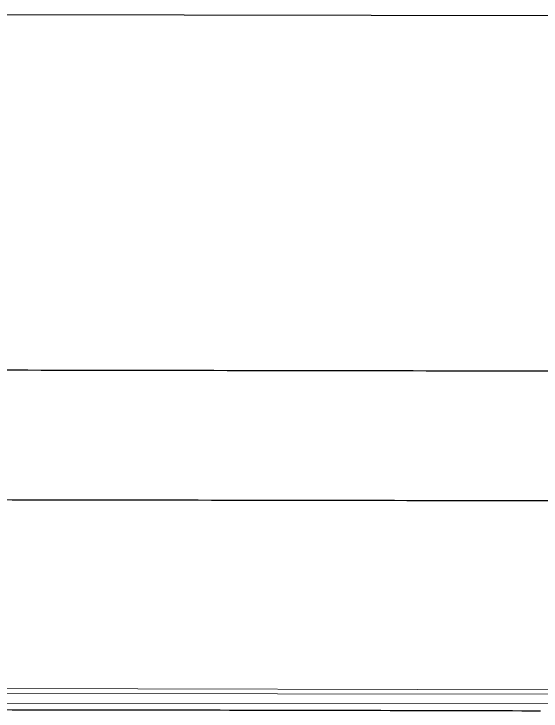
# Model space of a CAD drawing. Header units: metres. Extents: x -1161 to -1081, y 0 to 563.
# Drawn here: x -1105.6 to -1104.786, y 509.822 to 510.899 of the extents above; entities that cross this region are included whole.
import ezdxf

# ---------------------------------------------------------------- set-up
doc = ezdxf.new("R2010")
doc.units = ezdxf.units.M
doc.layers.add('A-FLOR', color=7, linetype='Continuous', lineweight=50)
doc.layers.add('A-GENM', color=7, linetype='Continuous', lineweight=35)

# ---------------------------------------------------------------- blocks, each defined once
blk = doc.blocks.new('Top of Pavement - RL A - Top of Pavement - RL A-68818558-DRG-2873121 - DECK SLAB GENERAL ARRANGEMENT PLAN')
at = {"layer": 'A-GENM', "color": 9, "lineweight": 25, "true_color": 0xbebebe}
for points, knots in [([(110.3333, -4.4877), (110.2974, -4.3517), (110.2057, -4.0041), (110.0581, -3.445), (109.8906, -2.8102), (109.7232, -2.1755), (109.5557, -1.5407), (109.4161, -1.0118), (109.3044, -0.5886), (109.2207, -0.2712), (109.1369, 0.0461), (109.0253, 0.4693), (108.8858, 0.9981), (108.7183, 1.6327), (108.5509, 2.2673), (108.3834, 2.9019), (108.216, 3.5365), (108.0485, 4.1711), (107.8811, 4.8057), (107.7136, 5.4403), (107.5462, 6.0749), (107.3787, 6.7095), (107.2392, 7.2383), (107.1276, 7.6614), (107.0438, 7.9787), (106.9601, 8.296), (106.8485, 8.7191), (106.7089, 9.2479), (106.5415, 9.8825), (106.4237, 10.3291), (106.3617, 10.564), (106.3555, 10.5875)], [0.3379871, 0.3379871, 0.3379871, 0.3379871, 0.3409091, 0.3454545, 0.35, 0.3545455, 0.3590909, 0.3636364, 0.3659091, 0.3681818, 0.3704545, 0.3727273, 0.3772727, 0.3818182, 0.3863636, 0.3909091, 0.3954545, 0.4, 0.4045455, 0.4090909, 0.4136364, 0.4181818, 0.4227273, 0.425, 0.4272727, 0.4295455, 0.4318182, 0.4363636, 0.4409091, 0.4454545, 0.4459581, 0.4459581, 0.4459581, 0.4459581]), ([(106.807, 8.0928), (106.8213, 8.0387), (106.8635, 7.8789), (106.9335, 7.6133), (107.0452, 7.1902), (107.1847, 6.6614), (107.3521, 6.0268), (107.5196, 5.3922), (107.687, 4.7576), (107.8545, 4.1231), (108.0219, 3.4885), (108.1894, 2.8539), (108.3568, 2.2193), (108.5242, 1.5848), (108.6917, 0.9502), (108.8312, 0.4214), (108.9429, -0.0017), (109.0266, -0.3191), (109.1103, -0.6364), (109.1662, -0.848), (109.1941, -0.9538)], [0.57156547, 0.57156547, 0.57156547, 0.57156547, 0.57272727, 0.575, 0.57727273, 0.58181818, 0.58636364, 0.59090909, 0.59545455, 0.6, 0.60454545, 0.60909091, 0.61363636, 0.61818182, 0.62272727, 0.62727273, 0.62954545, 0.63181818, 0.63409091, 0.63636364, 0.63636364, 0.63636364, 0.63636364])]:
    blk.add_open_spline(points, degree=3, knots=knots, dxfattribs=at)
blk.add_open_spline([(109.1941, -0.9538), (109.2468, -1.1536), (109.2995, -1.3534), (109.3522, -1.5532)], degree=3, dxfattribs=at)
blk = doc.blocks.new('T2DPAA-T2D-C3S-RS-M3D-100334_rvt-1-DRG-2873121 - DECK SLAB GENERAL ARRANGEMENT PLAN')
at = {"layer": 'A-GENM', "color": 254, "lineweight": 25, "true_color": 0xd1d1d1}
blk.add_line((-1105.9524, 510.8987), (-1104.0525, 510.8953), dxfattribs=at)
at = {"layer": 'A-GENM', "color": 9, "lineweight": 25, "true_color": 0xbebebe}
blk.add_open_spline([(-1104.7864, 509.8218), (-1104.8638, 509.822), (-1105.0192, 509.8224), (-1105.3303, 509.8231), (-1105.6418, 509.8235), (-1105.9533, 509.8238), (-1106.2648, 509.824), (-1106.6542, 509.8245), (-1106.9657, 509.8249), (-1107.1214, 509.8251)], degree=3, knots=[0.4447166, 0.4447166, 0.4447166, 0.4447166, 0.5, 0.5555556, 0.6666667, 0.7222222, 0.7777778, 0.8888889, 1, 1, 1, 1], dxfattribs=at)
at = {"layer": 'A-GENM', "color": 253, "lineweight": 25, "true_color": 0xa3a3a3, "rotation": 75.11694444444437}
blk.add_blockref('Top of Pavement - RL A - Top of Pavement - RL A-68818558-DRG-2873121 - DECK SLAB GENERAL ARRANGEMENT PLAN', (-1134.0578, 404.8616), dxfattribs=at)

msp = doc.modelspace()

# ---------------------------------------------------------------- linework, layer by layer
at = {"layer": 'A-FLOR', "color": 9, "lineweight": 18, "true_color": 0xc3c3c3}
for p, q in [((-1111.1764, 509.8708), (-1103.3639, 509.8509)), ((-1111.1765, 509.853), (-1101.4032, 509.8454)), ((-1101.4032, 509.8304), (-1111.1765, 509.8378))]:
    msp.add_line(p, q, dxfattribs=at)

# ---------------------------------------------------------------- block references
at = {"lineweight": 5}
msp.add_blockref('T2DPAA-T2D-C3S-RS-M3D-100334_rvt-1-DRG-2873121 - DECK SLAB GENERAL ARRANGEMENT PLAN', (0, 0), dxfattribs=at)

doc.saveas('drawing.dxf')
